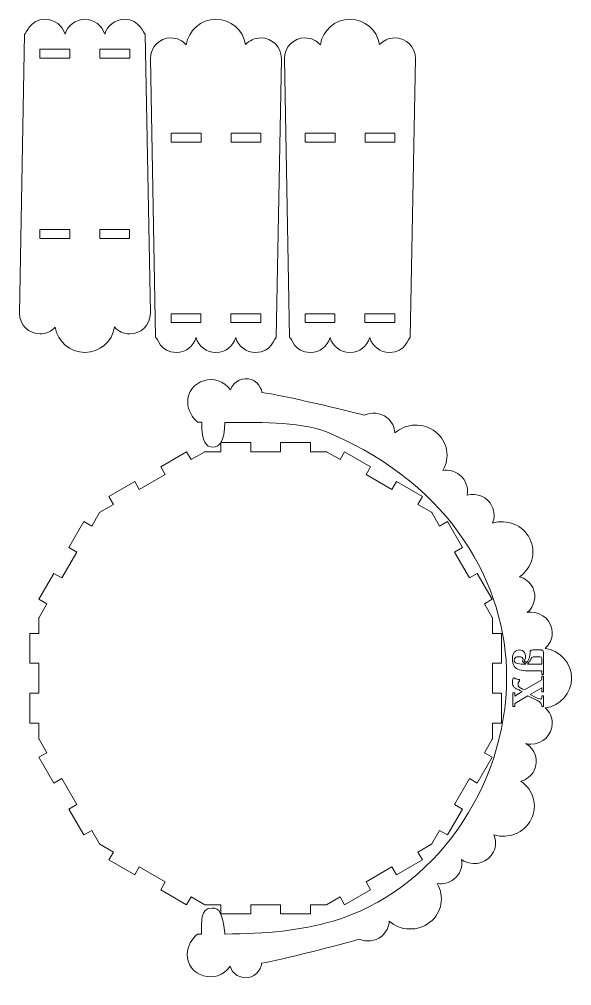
# Model space of a CAD drawing. Header units: centimetres. Extents: x -25.5 to 25.8, y -16.3 to 16.
# Drawn here: x 7.38 to 25.83, y -16.33 to 15.98 of the extents above; entities that cross this region are included whole.
import ezdxf

# ---------------------------------------------------------------- set-up
doc = ezdxf.new("R2010")
doc.units = ezdxf.units.CM
doc.header["$MEASUREMENT"] = 0
doc.layers.add('layer 1', color=7, linetype='Continuous')

msp = doc.modelspace()

# ---------------------------------------------------------------- linework, layer by layer
at = {"layer": 'layer 1', "color": 1, "lineweight": 20}
for points, knots in [([(7.55346, 15.4825), (7.61593, 15.4825), (7.70191, 15.98018), (8.24215, 15.98018), (8.24215, 15.98018), (8.5564, 15.98018), (8.82153, 15.76996), (8.90465, 15.4825), (8.90465, 15.4825), (8.90465, 15.4825), (8.90469, 15.4825), (8.90469, 15.4825), (8.90469, 15.4825), (8.98781, 15.76996), (9.25293, 15.98017), (9.56717, 15.98017), (9.56717, 15.98017), (9.88142, 15.98017), (10.14654, 15.76996), (10.22967, 15.4825), (10.22967, 15.4825), (10.22967, 15.4825), (10.22987, 15.4825), (10.22987, 15.4825), (10.22987, 15.4825), (10.313, 15.76996), (10.57811, 15.98017), (10.89235, 15.98017), (10.89235, 15.98017), (11.43469, 15.98017), (11.51542, 15.4825), (11.58295, 15.4825), (11.58295, 15.4825), (11.58295, 15.4825), (11.75672, 6.15258), (11.75672, 6.15258), (11.75672, 6.15258), (11.75672, 6.15258), (11.75629, 6.15258), (11.75629, 6.15258), (11.75629, 6.15258), (11.75629, 5.77173), (11.44946, 5.463), (11.07093, 5.463), (11.07093, 5.463), (10.86609, 5.463), (10.68229, 5.55345), (10.5567, 5.69678), (10.5567, 5.69678), (10.48629, 5.2134), (10.07015, 4.84215), (9.56725, 4.84215), (9.56725, 4.84215), (9.06739, 4.84215), (8.65321, 5.20891), (8.57908, 5.688), (8.57908, 5.688), (8.45297, 5.54975), (8.27137, 5.463), (8.06949, 5.463), (8.06949, 5.463), (7.68865, 5.463), (7.37992, 5.77173), (7.37992, 6.15258), (7.37992, 6.15258), (7.37992, 6.15258), (7.37778, 6.15258), (7.37778, 6.15258), (7.37778, 6.15258), (7.37778, 6.15258), (7.55346, 15.4825), (7.55346, 15.4825)], [0, 0, 0, 0, 0.05263158, 0.05263158, 0.05263158, 0.05263158, 0.10526316, 0.10526316, 0.10526316, 0.10526316, 0.15789474, 0.15789474, 0.15789474, 0.15789474, 0.21052632, 0.21052632, 0.21052632, 0.21052632, 0.26315789, 0.26315789, 0.26315789, 0.26315789, 0.31578947, 0.31578947, 0.31578947, 0.31578947, 0.36842105, 0.36842105, 0.36842105, 0.36842105, 0.42105263, 0.42105263, 0.42105263, 0.42105263, 0.47368421, 0.47368421, 0.47368421, 0.47368421, 0.52631579, 0.52631579, 0.52631579, 0.52631579, 0.57894737, 0.57894737, 0.57894737, 0.57894737, 0.63157895, 0.63157895, 0.63157895, 0.63157895, 0.68421053, 0.68421053, 0.68421053, 0.68421053, 0.73684211, 0.73684211, 0.73684211, 0.73684211, 0.78947368, 0.78947368, 0.78947368, 0.78947368, 0.84210526, 0.84210526, 0.84210526, 0.84210526, 0.89473684, 0.89473684, 0.89473684, 0.89473684, 1, 1, 1, 1]), ([(15.95998, 5.33983), (15.89751, 5.33983), (15.81153, 4.84215), (15.27129, 4.84215), (15.27129, 4.84215), (14.95704, 4.84215), (14.69191, 5.05237), (14.60879, 5.33983), (14.60879, 5.33983), (14.60879, 5.33983), (14.60875, 5.33983), (14.60875, 5.33983), (14.60875, 5.33983), (14.52563, 5.05237), (14.26051, 4.84216), (13.94627, 4.84216), (13.94627, 4.84216), (13.63202, 4.84216), (13.3669, 5.05237), (13.28377, 5.33983), (13.28377, 5.33983), (13.28377, 5.33983), (13.28357, 5.33983), (13.28357, 5.33983), (13.28357, 5.33983), (13.20044, 5.05237), (12.93533, 4.84216), (12.62109, 4.84216), (12.62109, 4.84216), (12.07875, 4.84216), (11.99802, 5.33983), (11.93049, 5.33983), (11.93049, 5.33983), (11.93049, 5.33983), (11.75672, 14.66975), (11.75672, 14.66975), (11.75672, 14.66975), (11.75672, 14.66975), (11.75715, 14.66975), (11.75715, 14.66975), (11.75715, 14.66975), (11.75715, 15.0506), (12.06398, 15.35933), (12.44251, 15.35933), (12.44251, 15.35933), (12.64735, 15.35933), (12.83115, 15.26888), (12.95674, 15.12555), (12.95674, 15.12555), (13.02715, 15.60893), (13.44329, 15.98018), (13.94619, 15.98018), (13.94619, 15.98018), (14.44605, 15.98018), (14.86023, 15.61342), (14.93436, 15.13433), (14.93436, 15.13433), (15.06047, 15.27258), (15.24207, 15.35933), (15.44395, 15.35933), (15.44395, 15.35933), (15.82479, 15.35933), (16.13352, 15.0506), (16.13352, 14.66975), (16.13352, 14.66975), (16.13352, 14.66975), (16.13566, 14.66975), (16.13566, 14.66975), (16.13566, 14.66975), (16.13566, 14.66975), (15.95998, 5.33983), (15.95998, 5.33983)], [0, 0, 0, 0, 0.05263158, 0.05263158, 0.05263158, 0.05263158, 0.10526316, 0.10526316, 0.10526316, 0.10526316, 0.15789474, 0.15789474, 0.15789474, 0.15789474, 0.21052632, 0.21052632, 0.21052632, 0.21052632, 0.26315789, 0.26315789, 0.26315789, 0.26315789, 0.31578947, 0.31578947, 0.31578947, 0.31578947, 0.36842105, 0.36842105, 0.36842105, 0.36842105, 0.42105263, 0.42105263, 0.42105263, 0.42105263, 0.47368421, 0.47368421, 0.47368421, 0.47368421, 0.52631579, 0.52631579, 0.52631579, 0.52631579, 0.57894737, 0.57894737, 0.57894737, 0.57894737, 0.63157895, 0.63157895, 0.63157895, 0.63157895, 0.68421053, 0.68421053, 0.68421053, 0.68421053, 0.73684211, 0.73684211, 0.73684211, 0.73684211, 0.78947368, 0.78947368, 0.78947368, 0.78947368, 0.84210526, 0.84210526, 0.84210526, 0.84210526, 0.89473684, 0.89473684, 0.89473684, 0.89473684, 1, 1, 1, 1]), ([(20.43892, 5.33983), (20.37645, 5.33983), (20.29047, 4.84215), (19.75023, 4.84215), (19.75023, 4.84215), (19.43598, 4.84215), (19.17085, 5.05237), (19.08773, 5.33983), (19.08773, 5.33983), (19.08773, 5.33983), (19.08769, 5.33983), (19.08769, 5.33983), (19.08769, 5.33983), (19.00457, 5.05237), (18.73945, 4.84216), (18.42521, 4.84216), (18.42521, 4.84216), (18.11096, 4.84216), (17.84584, 5.05237), (17.76271, 5.33983), (17.76271, 5.33983), (17.76271, 5.33983), (17.76251, 5.33983), (17.76251, 5.33983), (17.76251, 5.33983), (17.67938, 5.05237), (17.41427, 4.84216), (17.10003, 4.84216), (17.10003, 4.84216), (16.55769, 4.84216), (16.47696, 5.33983), (16.40943, 5.33983), (16.40943, 5.33983), (16.40943, 5.33983), (16.23566, 14.66975), (16.23566, 14.66975), (16.23566, 14.66975), (16.23566, 14.66975), (16.23609, 14.66975), (16.23609, 14.66975), (16.23609, 14.66975), (16.23609, 15.0506), (16.54292, 15.35933), (16.92145, 15.35933), (16.92145, 15.35933), (17.12629, 15.35933), (17.31009, 15.26888), (17.43568, 15.12555), (17.43568, 15.12555), (17.50609, 15.60893), (17.92223, 15.98018), (18.42513, 15.98018), (18.42513, 15.98018), (18.92499, 15.98018), (19.33917, 15.61342), (19.4133, 15.13433), (19.4133, 15.13433), (19.53941, 15.27258), (19.72101, 15.35933), (19.92289, 15.35933), (19.92289, 15.35933), (20.30373, 15.35933), (20.61246, 15.0506), (20.61246, 14.66975), (20.61246, 14.66975), (20.61246, 14.66975), (20.6146, 14.66975), (20.6146, 14.66975), (20.6146, 14.66975), (20.6146, 14.66975), (20.43892, 5.33983), (20.43892, 5.33983)], [0, 0, 0, 0, 0.05263158, 0.05263158, 0.05263158, 0.05263158, 0.10526316, 0.10526316, 0.10526316, 0.10526316, 0.15789474, 0.15789474, 0.15789474, 0.15789474, 0.21052632, 0.21052632, 0.21052632, 0.21052632, 0.26315789, 0.26315789, 0.26315789, 0.26315789, 0.31578947, 0.31578947, 0.31578947, 0.31578947, 0.36842105, 0.36842105, 0.36842105, 0.36842105, 0.42105263, 0.42105263, 0.42105263, 0.42105263, 0.47368421, 0.47368421, 0.47368421, 0.47368421, 0.52631579, 0.52631579, 0.52631579, 0.52631579, 0.57894737, 0.57894737, 0.57894737, 0.57894737, 0.63157895, 0.63157895, 0.63157895, 0.63157895, 0.68421053, 0.68421053, 0.68421053, 0.68421053, 0.73684211, 0.73684211, 0.73684211, 0.73684211, 0.78947368, 0.78947368, 0.78947368, 0.78947368, 0.84210526, 0.84210526, 0.84210526, 0.84210526, 0.89473684, 0.89473684, 0.89473684, 0.89473684, 1, 1, 1, 1]), ([(8.06768, 14.9825), (8.06768, 14.9825), (9.06768, 14.9825), (9.06768, 14.9825), (9.06768, 14.9825), (9.06768, 14.9825), (9.06768, 14.6825), (9.06768, 14.6825), (9.06768, 14.6825), (9.06768, 14.6825), (8.06768, 14.6825), (8.06768, 14.6825), (8.06768, 14.6825), (8.06768, 14.6825), (8.06768, 14.9825), (8.06768, 14.9825)], [0, 0, 0, 0, 0.2, 0.2, 0.2, 0.2, 0.4, 0.4, 0.4, 0.4, 0.6, 0.6, 0.6, 0.6, 1, 1, 1, 1]), ([(10.06768, 14.9825), (10.06768, 14.9825), (11.06768, 14.9825), (11.06768, 14.9825), (11.06768, 14.9825), (11.06768, 14.9825), (11.06768, 14.6825), (11.06768, 14.6825), (11.06768, 14.6825), (11.06768, 14.6825), (10.06768, 14.6825), (10.06768, 14.6825), (10.06768, 14.6825), (10.06768, 14.6825), (10.06768, 14.9825), (10.06768, 14.9825)], [0, 0, 0, 0, 0.2, 0.2, 0.2, 0.2, 0.4, 0.4, 0.4, 0.4, 0.6, 0.6, 0.6, 0.6, 1, 1, 1, 1]), ([(13.45027, 11.86975), (13.45027, 11.86975), (12.45027, 11.86975), (12.45027, 11.86975), (12.45027, 11.86975), (12.45027, 11.86975), (12.45027, 12.16975), (12.45027, 12.16975), (12.45027, 12.16975), (12.45027, 12.16975), (13.45027, 12.16975), (13.45027, 12.16975), (13.45027, 12.16975), (13.45027, 12.16975), (13.45027, 11.86975), (13.45027, 11.86975)], [0, 0, 0, 0, 0.2, 0.2, 0.2, 0.2, 0.4, 0.4, 0.4, 0.4, 0.6, 0.6, 0.6, 0.6, 1, 1, 1, 1]), ([(15.45027, 11.86975), (15.45027, 11.86975), (14.45027, 11.86975), (14.45027, 11.86975), (14.45027, 11.86975), (14.45027, 11.86975), (14.45027, 12.16975), (14.45027, 12.16975), (14.45027, 12.16975), (14.45027, 12.16975), (15.45027, 12.16975), (15.45027, 12.16975), (15.45027, 12.16975), (15.45027, 12.16975), (15.45027, 11.86975), (15.45027, 11.86975)], [0, 0, 0, 0, 0.2, 0.2, 0.2, 0.2, 0.4, 0.4, 0.4, 0.4, 0.6, 0.6, 0.6, 0.6, 1, 1, 1, 1]), ([(17.92921, 11.86975), (17.92921, 11.86975), (16.92921, 11.86975), (16.92921, 11.86975), (16.92921, 11.86975), (16.92921, 11.86975), (16.92921, 12.16975), (16.92921, 12.16975), (16.92921, 12.16975), (16.92921, 12.16975), (17.92921, 12.16975), (17.92921, 12.16975), (17.92921, 12.16975), (17.92921, 12.16975), (17.92921, 11.86975), (17.92921, 11.86975)], [0, 0, 0, 0, 0.2, 0.2, 0.2, 0.2, 0.4, 0.4, 0.4, 0.4, 0.6, 0.6, 0.6, 0.6, 1, 1, 1, 1]), ([(19.92921, 11.86975), (19.92921, 11.86975), (18.92921, 11.86975), (18.92921, 11.86975), (18.92921, 11.86975), (18.92921, 11.86975), (18.92921, 12.16975), (18.92921, 12.16975), (18.92921, 12.16975), (18.92921, 12.16975), (19.92921, 12.16975), (19.92921, 12.16975), (19.92921, 12.16975), (19.92921, 12.16975), (19.92921, 11.86975), (19.92921, 11.86975)], [0, 0, 0, 0, 0.2, 0.2, 0.2, 0.2, 0.4, 0.4, 0.4, 0.4, 0.6, 0.6, 0.6, 0.6, 1, 1, 1, 1]), ([(8.06317, 8.95258), (8.06317, 8.95258), (9.06317, 8.95258), (9.06317, 8.95258), (9.06317, 8.95258), (9.06317, 8.95258), (9.06317, 8.65258), (9.06317, 8.65258), (9.06317, 8.65258), (9.06317, 8.65258), (8.06317, 8.65258), (8.06317, 8.65258), (8.06317, 8.65258), (8.06317, 8.65258), (8.06317, 8.95258), (8.06317, 8.95258)], [0, 0, 0, 0, 0.2, 0.2, 0.2, 0.2, 0.4, 0.4, 0.4, 0.4, 0.6, 0.6, 0.6, 0.6, 1, 1, 1, 1]), ([(10.06317, 8.95258), (10.06317, 8.95258), (11.06317, 8.95258), (11.06317, 8.95258), (11.06317, 8.95258), (11.06317, 8.95258), (11.06317, 8.65258), (11.06317, 8.65258), (11.06317, 8.65258), (11.06317, 8.65258), (10.06317, 8.65258), (10.06317, 8.65258), (10.06317, 8.65258), (10.06317, 8.65258), (10.06317, 8.95258), (10.06317, 8.95258)], [0, 0, 0, 0, 0.2, 0.2, 0.2, 0.2, 0.4, 0.4, 0.4, 0.4, 0.6, 0.6, 0.6, 0.6, 1, 1, 1, 1]), ([(13.44576, 5.83983), (13.44576, 5.83983), (12.44576, 5.83983), (12.44576, 5.83983), (12.44576, 5.83983), (12.44576, 5.83983), (12.44576, 6.13983), (12.44576, 6.13983), (12.44576, 6.13983), (12.44576, 6.13983), (13.44576, 6.13983), (13.44576, 6.13983), (13.44576, 6.13983), (13.44576, 6.13983), (13.44576, 5.83983), (13.44576, 5.83983)], [0, 0, 0, 0, 0.2, 0.2, 0.2, 0.2, 0.4, 0.4, 0.4, 0.4, 0.6, 0.6, 0.6, 0.6, 1, 1, 1, 1]), ([(15.44576, 5.83983), (15.44576, 5.83983), (14.44576, 5.83983), (14.44576, 5.83983), (14.44576, 5.83983), (14.44576, 5.83983), (14.44576, 6.13983), (14.44576, 6.13983), (14.44576, 6.13983), (14.44576, 6.13983), (15.44576, 6.13983), (15.44576, 6.13983), (15.44576, 6.13983), (15.44576, 6.13983), (15.44576, 5.83983), (15.44576, 5.83983)], [0, 0, 0, 0, 0.2, 0.2, 0.2, 0.2, 0.4, 0.4, 0.4, 0.4, 0.6, 0.6, 0.6, 0.6, 1, 1, 1, 1]), ([(17.9247, 5.83983), (17.9247, 5.83983), (16.9247, 5.83983), (16.9247, 5.83983), (16.9247, 5.83983), (16.9247, 5.83983), (16.9247, 6.13983), (16.9247, 6.13983), (16.9247, 6.13983), (16.9247, 6.13983), (17.9247, 6.13983), (17.9247, 6.13983), (17.9247, 6.13983), (17.9247, 6.13983), (17.9247, 5.83983), (17.9247, 5.83983)], [0, 0, 0, 0, 0.2, 0.2, 0.2, 0.2, 0.4, 0.4, 0.4, 0.4, 0.6, 0.6, 0.6, 0.6, 1, 1, 1, 1]), ([(19.9247, 5.83983), (19.9247, 5.83983), (18.9247, 5.83983), (18.9247, 5.83983), (18.9247, 5.83983), (18.9247, 5.83983), (18.9247, 6.13983), (18.9247, 6.13983), (18.9247, 6.13983), (18.9247, 6.13983), (19.9247, 6.13983), (19.9247, 6.13983), (19.9247, 6.13983), (19.9247, 6.13983), (19.9247, 5.83983), (19.9247, 5.83983)], [0, 0, 0, 0, 0.2, 0.2, 0.2, 0.2, 0.4, 0.4, 0.4, 0.4, 0.6, 0.6, 0.6, 0.6, 1, 1, 1, 1]), ([(14.42843, 3.59026), (14.42843, 3.59026), (14.43731, 3.58988), (14.43731, 3.58988), (14.43731, 3.58988), (14.48173, 3.7274), (14.58009, 3.84689), (14.72008, 3.91351), (14.72008, 3.91351), (14.98957, 4.04177), (15.31118, 3.9255), (15.43839, 3.65383), (15.43839, 3.65383), (15.46113, 3.60527), (15.47608, 3.55503), (15.48383, 3.50453), (15.48383, 3.50453), (16.1316, 3.42512), (18.3767, 2.88767), (18.90867, 2.74921), (18.90867, 2.74921), (19.14963, 2.85881), (19.44353, 2.83383), (19.66285, 2.66113), (19.66285, 2.66113), (19.82832, 2.53084), (19.91737, 2.34319), (19.92465, 2.15121), (19.92465, 2.15121), (20.29911, 2.48446), (20.87917, 2.51011), (21.28542, 2.19024), (21.28542, 2.19024), (21.6892, 1.87229), (21.78282, 1.322), (21.52794, 0.90017), (21.52794, 0.90017), (21.72065, 0.92807), (21.92434, 0.88041), (22.08742, 0.752), (22.08742, 0.752), (22.30259, 0.58258), (22.39001, 0.31748), (22.33754, 0.07151), (22.33754, 0.07151), (22.66452, 0.15808), (23.01812, 0.01108), (23.17003, -0.29333), (23.17003, -0.29333), (23.26282, -0.47927), (23.26126, -0.68576), (23.18378, -0.86262), (23.18378, -0.86262), (23.66887, -0.71454), (24.20543, -0.92947), (24.43323, -1.38595), (24.43323, -1.38595), (24.65965, -1.83967), (24.5034, -2.37645), (24.08781, -2.65385), (24.08781, -2.65385), (24.27456, -2.70769), (24.43815, -2.83449), (24.52959, -3.01773), (24.52959, -3.01773), (24.67467, -3.30847), (24.59189, -3.64865), (24.34949, -3.84882), (24.34949, -3.84882), (24.38798, -3.84268), (24.42747, -3.83943), (24.46777, -3.83943), (24.46777, -3.83943), (24.86433, -3.83943), (25.18579, -4.14874), (25.18579, -4.53033), (25.18579, -4.53033), (25.18579, -4.73683), (25.09161, -4.92212), (24.94237, -5.04872), (24.94237, -5.04872), (25.44568, -5.1197), (25.83224, -5.53921), (25.83224, -6.04617), (25.83224, -6.04617), (25.83224, -6.55007), (25.45036, -6.9676), (24.95151, -7.04233), (24.95151, -7.04233), (25.09546, -7.16946), (25.18579, -7.35253), (25.18579, -7.55604), (25.18579, -7.55604), (25.18579, -7.93996), (24.86433, -8.25119), (24.46777, -8.25119), (24.46777, -8.25119), (24.41229, -8.25119), (24.3583, -8.24506), (24.30644, -8.23352), (24.30644, -8.23352), (24.61909, -8.41722), (24.74206, -8.80446), (24.57971, -9.12979), (24.57971, -9.12979), (24.48827, -9.31303), (24.32468, -9.43983), (24.13794, -9.49367), (24.13794, -9.49367), (24.55353, -9.77106), (24.70977, -10.30785), (24.48336, -10.76157), (24.48336, -10.76157), (24.25555, -11.21805), (23.71899, -11.43297), (23.2339, -11.2849), (23.2339, -11.2849), (23.31139, -11.46176), (23.31294, -11.66825), (23.22016, -11.85418), (23.22016, -11.85418), (23.0487, -12.19778), (22.62026, -12.3409), (22.2632, -12.17388), (22.2632, -12.17388), (22.2242, -12.15563), (22.18769, -12.13442), (22.15378, -12.1107), (22.15378, -12.1107), (22.1959, -12.34986), (22.10733, -12.60349), (21.89906, -12.76749), (21.89906, -12.76749), (21.73598, -12.8959), (21.53229, -12.94356), (21.33958, -12.91566), (21.33958, -12.91566), (21.59446, -13.33749), (21.50084, -13.88778), (21.09706, -14.20573), (21.09706, -14.20573), (20.69081, -14.5256), (20.11075, -14.49995), (19.73629, -14.16669), (19.73629, -14.16669), (19.72901, -14.35867), (19.63996, -14.54632), (19.47449, -14.67661), (19.47449, -14.67661), (19.26, -14.84551), (18.9742, -14.87312), (18.73632, -14.77175), (18.73632, -14.77175), (18.22534, -14.92202), (16.10932, -15.47648), (15.47433, -15.56977), (15.47433, -15.56977), (15.46857, -15.63078), (15.45244, -15.69183), (15.42499, -15.75044), (15.42499, -15.75044), (15.29778, -16.02211), (14.97617, -16.13838), (14.70668, -16.01012), (14.70668, -16.01012), (14.56382, -15.94214), (14.4643, -15.81909), (14.42124, -15.67801), (14.42124, -15.67801), (13.98652, -16.32609), (12.9605, -16.01748), (12.98912, -15.26775), (12.98912, -15.26775), (12.99892, -15.01112), (13.13319, -14.75515), (13.33421, -14.60058), (13.33421, -14.60058), (13.33421, -14.60058), (13.34777, -14.6002), (13.34777, -14.6002), (13.34777, -14.6002), (13.37852, -14.60153), (13.43831, -14.60204), (13.46905, -14.60309), (13.46905, -14.60309), (13.47743, -14.19126), (13.39986, -13.72958), (13.81873, -13.73004), (13.81873, -13.73004), (14.07132, -13.73031), (14.15653, -13.88439), (14.23988, -14.55427), (14.23988, -14.55427), (14.23988, -14.56964), (14.23983, -14.58479), (14.23975, -14.59976), (14.23975, -14.59976), (15.61989, -14.60137), (16.80479, -14.47289), (17.82629, -14.17718), (17.82629, -14.17718), (21.24771, -13.18672), (23.65476, -9.67068), (23.66013, -6.04188), (23.66013, -6.04188), (23.66481, -2.87439), (21.78865, 0.37909), (17.82269, 2.11388), (17.82269, 2.11388), (16.8585, 2.53564), (15.61508, 2.50752), (14.23984, 2.50597), (14.23984, 2.50597), (14.23797, 1.85853), (14.05992, 1.67832), (13.83988, 1.67832), (13.83988, 1.67832), (13.61984, 1.67832), (13.47125, 1.83206), (13.47032, 2.51084), (13.47032, 2.51084), (13.44225, 2.51), (13.38382, 2.50966), (13.35573, 2.5086), (13.35573, 2.5086), (13.35573, 2.5086), (13.34761, 2.50398), (13.34761, 2.50398), (13.34761, 2.50398), (13.14659, 2.65855), (13.01232, 2.91451), (13.00252, 3.17114), (13.00252, 3.17114), (12.97403, 3.91737), (13.99029, 4.22643), (14.42843, 3.59026)], [0, 0, 0, 0, 0.01666667, 0.01666667, 0.01666667, 0.01666667, 0.03333333, 0.03333333, 0.03333333, 0.03333333, 0.05, 0.05, 0.05, 0.05, 0.06666667, 0.06666667, 0.06666667, 0.06666667, 0.08333333, 0.08333333, 0.08333333, 0.08333333, 0.1, 0.1, 0.1, 0.1, 0.11666667, 0.11666667, 0.11666667, 0.11666667, 0.13333333, 0.13333333, 0.13333333, 0.13333333, 0.15, 0.15, 0.15, 0.15, 0.16666667, 0.16666667, 0.16666667, 0.16666667, 0.18333333, 0.18333333, 0.18333333, 0.18333333, 0.2, 0.2, 0.2, 0.2, 0.21666667, 0.21666667, 0.21666667, 0.21666667, 0.23333333, 0.23333333, 0.23333333, 0.23333333, 0.25, 0.25, 0.25, 0.25, 0.26666667, 0.26666667, 0.26666667, 0.26666667, 0.28333333, 0.28333333, 0.28333333, 0.28333333, 0.3, 0.3, 0.3, 0.3, 0.31666667, 0.31666667, 0.31666667, 0.31666667, 0.33333333, 0.33333333, 0.33333333, 0.33333333, 0.35, 0.35, 0.35, 0.35, 0.36666667, 0.36666667, 0.36666667, 0.36666667, 0.38333333, 0.38333333, 0.38333333, 0.38333333, 0.4, 0.4, 0.4, 0.4, 0.41666667, 0.41666667, 0.41666667, 0.41666667, 0.43333333, 0.43333333, 0.43333333, 0.43333333, 0.45, 0.45, 0.45, 0.45, 0.46666667, 0.46666667, 0.46666667, 0.46666667, 0.48333333, 0.48333333, 0.48333333, 0.48333333, 0.5, 0.5, 0.5, 0.5, 0.51666667, 0.51666667, 0.51666667, 0.51666667, 0.53333333, 0.53333333, 0.53333333, 0.53333333, 0.55, 0.55, 0.55, 0.55, 0.56666667, 0.56666667, 0.56666667, 0.56666667, 0.58333333, 0.58333333, 0.58333333, 0.58333333, 0.6, 0.6, 0.6, 0.6, 0.61666667, 0.61666667, 0.61666667, 0.61666667, 0.63333333, 0.63333333, 0.63333333, 0.63333333, 0.65, 0.65, 0.65, 0.65, 0.66666667, 0.66666667, 0.66666667, 0.66666667, 0.68333333, 0.68333333, 0.68333333, 0.68333333, 0.7, 0.7, 0.7, 0.7, 0.71666667, 0.71666667, 0.71666667, 0.71666667, 0.73333333, 0.73333333, 0.73333333, 0.73333333, 0.75, 0.75, 0.75, 0.75, 0.76666667, 0.76666667, 0.76666667, 0.76666667, 0.78333333, 0.78333333, 0.78333333, 0.78333333, 0.8, 0.8, 0.8, 0.8, 0.81666667, 0.81666667, 0.81666667, 0.81666667, 0.83333333, 0.83333333, 0.83333333, 0.83333333, 0.85, 0.85, 0.85, 0.85, 0.86666667, 0.86666667, 0.86666667, 0.86666667, 0.88333333, 0.88333333, 0.88333333, 0.88333333, 0.9, 0.9, 0.9, 0.9, 0.91666667, 0.91666667, 0.91666667, 0.91666667, 0.93333333, 0.93333333, 0.93333333, 0.93333333, 0.95, 0.95, 0.95, 0.95, 0.96666667, 0.96666667, 0.96666667, 0.96666667, 1, 1, 1, 1])]:
    msp.add_open_spline(points, degree=3, knots=knots, dxfattribs=at)
at = {"layer": 'layer 1', "color": 1, "lineweight": 18}
msp.add_open_spline([(8.03121, -4.02463), (8.03224, -4.02076), (8.03338, -4.01695), (8.03441, -4.01308), (8.03441, -4.01308), (8.03441, -4.01308), (8.03547, -4.01369), (8.03547, -4.01369), (8.03547, -4.01369), (8.03547, -4.01369), (8.29738, -3.56005), (8.29738, -3.56005), (8.29738, -3.56005), (8.29738, -3.56005), (8.03421, -3.40811), (8.03421, -3.40811), (8.03421, -3.40811), (8.03421, -3.40811), (8.53421, -2.54209), (8.53421, -2.54209), (8.53421, -2.54209), (8.53421, -2.54209), (8.79739, -2.69404), (8.79739, -2.69404), (8.79739, -2.69404), (8.79739, -2.69404), (9.2974, -1.82801), (9.2974, -1.82801), (9.2974, -1.82801), (9.2974, -1.82801), (9.03421, -1.67606), (9.03421, -1.67606), (9.03421, -1.67606), (9.03421, -1.67606), (9.53421, -0.81004), (9.53421, -0.81004), (9.53421, -0.81004), (9.53421, -0.81004), (9.79741, -0.962), (9.79741, -0.962), (9.79741, -0.962), (9.79741, -0.962), (10.05784, -0.51092), (10.05784, -0.51092), (10.05784, -0.51092), (10.06183, -0.50692), (10.06588, -0.50299), (10.06987, -0.49901), (10.06987, -0.49901), (10.06987, -0.49901), (10.52091, -0.23861), (10.52091, -0.23861), (10.52091, -0.23861), (10.52091, -0.23861), (10.3689, 0.02468), (10.3689, 0.02468), (10.3689, 0.02468), (10.3689, 0.02468), (11.23492, 0.52468), (11.23492, 0.52468), (11.23492, 0.52468), (11.23492, 0.52468), (11.38694, 0.26138), (11.38694, 0.26138), (11.38694, 0.26138), (11.38694, 0.26138), (12.25297, 0.76137), (12.25297, 0.76137), (12.25297, 0.76137), (12.25297, 0.76137), (12.10095, 1.02468), (12.10095, 1.02468), (12.10095, 1.02468), (12.10095, 1.02468), (12.96698, 1.52468), (12.96698, 1.52468), (12.96698, 1.52468), (12.96698, 1.52468), (13.119, 1.26137), (13.119, 1.26137), (13.119, 1.26137), (13.119, 1.26137), (13.57247, 1.52317), (13.57247, 1.52317), (13.57247, 1.52317), (13.57247, 1.52317), (13.57162, 1.52464), (13.57162, 1.52464), (13.57162, 1.52464), (13.57162, 1.52464), (13.58341, 1.52777), (13.58341, 1.52777), (13.58341, 1.52777), (13.58341, 1.52777), (13.58341, 1.5261), (13.58341, 1.5261), (13.58341, 1.5261), (13.58341, 1.5261), (14.1072, 1.5261), (14.1072, 1.5261), (14.1072, 1.5261), (14.1072, 1.5261), (14.1072, 1.83022), (14.1072, 1.83022), (14.1072, 1.83022), (14.1072, 1.83022), (15.1072, 1.83022), (15.1072, 1.83022), (15.1072, 1.83022), (15.1072, 1.83022), (15.1072, 1.5261), (15.1072, 1.5261), (15.1072, 1.5261), (15.1072, 1.5261), (16.1072, 1.5261), (16.1072, 1.5261), (16.1072, 1.5261), (16.1072, 1.5261), (16.1072, 1.83022), (16.1072, 1.83022), (16.1072, 1.83022), (16.1072, 1.83022), (17.1072, 1.83022), (17.1072, 1.83022), (17.1072, 1.83022), (17.1072, 1.83022), (17.1072, 1.5261), (17.1072, 1.5261), (17.1072, 1.5261), (17.1072, 1.5261), (17.6309, 1.5261), (17.6309, 1.5261), (17.6309, 1.5261), (17.6309, 1.5261), (17.6309, 1.52743), (17.6309, 1.52743), (17.6309, 1.52743), (17.6309, 1.52743), (17.64248, 1.52429), (17.64248, 1.52429), (17.64248, 1.52429), (17.64248, 1.52429), (17.64184, 1.52317), (17.64184, 1.52317), (17.64184, 1.52317), (17.64184, 1.52317), (18.09537, 1.26133), (18.09537, 1.26133), (18.09537, 1.26133), (18.09537, 1.26133), (18.24743, 1.52471), (18.24743, 1.52471), (18.24743, 1.52471), (18.24743, 1.52471), (19.11345, 1.02471), (19.11345, 1.02471), (19.11345, 1.02471), (19.11345, 1.02471), (18.9614, 0.76134), (18.9614, 0.76134), (18.9614, 0.76134), (18.9614, 0.76134), (19.82743, 0.26135), (19.82743, 0.26135), (19.82743, 0.26135), (19.82743, 0.26135), (19.97948, 0.52471), (19.97948, 0.52471), (19.97948, 0.52471), (19.97948, 0.52471), (20.8455, 0.02471), (20.8455, 0.02471), (20.8455, 0.02471), (20.8455, 0.02471), (20.69346, -0.23864), (20.69346, -0.23864), (20.69346, -0.23864), (20.69346, -0.23864), (21.14465, -0.49913), (21.14465, -0.49913), (21.14465, -0.49913), (21.14465, -0.49913), (21.15638, -0.5108), (21.15638, -0.5108), (21.15638, -0.5108), (21.15638, -0.5108), (21.41689, -0.96201), (21.41689, -0.96201), (21.41689, -0.96201), (21.41689, -0.96201), (21.68022, -0.80998), (21.68022, -0.80998), (21.68022, -0.80998), (21.68022, -0.80998), (22.18022, -1.676), (22.18022, -1.676), (22.18022, -1.676), (22.18022, -1.676), (21.9169, -1.82802), (21.9169, -1.82802), (21.9169, -1.82802), (21.9169, -1.82802), (22.41692, -2.69405), (22.41692, -2.69405), (22.41692, -2.69405), (22.41692, -2.69405), (22.68022, -2.54203), (22.68022, -2.54203), (22.68022, -2.54203), (22.68022, -2.54203), (23.18022, -3.40806), (23.18022, -3.40806), (23.18022, -3.40806), (23.18022, -3.40806), (22.91693, -3.56007), (22.91693, -3.56007), (22.91693, -3.56007), (22.91693, -3.56007), (23.17884, -4.01369), (23.17884, -4.01369), (23.17884, -4.01369), (23.17884, -4.01369), (23.18003, -4.01301), (23.18003, -4.01301), (23.18003, -4.01301), (23.18107, -4.0169), (23.1822, -4.02074), (23.18323, -4.02463), (23.18323, -4.02463), (23.18323, -4.02463), (23.18176, -4.02463), (23.18176, -4.02463), (23.18176, -4.02463), (23.18176, -4.02463), (23.18176, -4.54828), (23.18176, -4.54828), (23.18176, -4.54828), (23.18176, -4.54828), (23.48576, -4.54828), (23.48576, -4.54828), (23.48576, -4.54828), (23.48576, -4.54828), (23.48576, -5.54828), (23.48576, -5.54828), (23.48576, -5.54828), (23.48576, -5.54828), (23.18176, -5.54828), (23.18176, -5.54828), (23.18176, -5.54828), (23.18176, -5.54828), (23.18176, -6.54828), (23.18176, -6.54828), (23.18176, -6.54828), (23.18176, -6.54828), (23.48576, -6.54828), (23.48576, -6.54828), (23.48576, -6.54828), (23.48576, -6.54828), (23.48576, -7.54828), (23.48576, -7.54828), (23.48576, -7.54828), (23.48576, -7.54828), (23.18176, -7.54828), (23.18176, -7.54828), (23.18176, -7.54828), (23.18176, -7.54828), (23.18176, -8.07203), (23.18176, -8.07203), (23.18176, -8.07203), (23.18176, -8.07203), (23.18343, -8.07203), (23.18343, -8.07203), (23.18343, -8.07203), (23.18343, -8.07203), (23.18025, -8.08378), (23.18025, -8.08378), (23.18025, -8.08378), (23.18025, -8.08378), (23.17884, -8.08297), (23.17884, -8.08297), (23.17884, -8.08297), (23.17884, -8.08297), (22.91698, -8.53651), (22.91698, -8.53651), (22.91698, -8.53651), (22.91698, -8.53651), (23.18025, -8.68851), (23.18025, -8.68851), (23.18025, -8.68851), (23.18025, -8.68851), (22.68025, -9.55453), (22.68025, -9.55453), (22.68025, -9.55453), (22.68025, -9.55453), (22.41697, -9.40253), (22.41697, -9.40253), (22.41697, -9.40253), (22.41697, -9.40253), (21.91696, -10.26855), (21.91696, -10.26855), (21.91696, -10.26855), (21.91696, -10.26855), (22.18025, -10.42056), (22.18025, -10.42056), (22.18025, -10.42056), (22.18025, -10.42056), (21.68025, -11.28658), (21.68025, -11.28658), (21.68025, -11.28658), (21.68025, -11.28658), (21.41696, -11.13457), (21.41696, -11.13457), (21.41696, -11.13457), (21.41696, -11.13457), (21.15655, -11.5856), (21.15655, -11.5856), (21.15655, -11.5856), (21.15655, -11.5856), (21.1447, -11.59751), (21.1447, -11.59751), (21.1447, -11.59751), (21.1447, -11.59751), (20.69353, -11.85798), (20.69353, -11.85798), (20.69353, -11.85798), (20.69353, -11.85798), (20.84556, -12.1213), (20.84556, -12.1213), (20.84556, -12.1213), (20.84556, -12.1213), (19.97954, -12.6213), (19.97954, -12.6213), (19.97954, -12.6213), (19.97954, -12.6213), (19.82751, -12.35797), (19.82751, -12.35797), (19.82751, -12.35797), (19.82751, -12.35797), (18.96147, -12.85796), (18.96147, -12.85796), (18.96147, -12.85796), (18.96147, -12.85796), (19.11351, -13.1213), (19.11351, -13.1213), (19.11351, -13.1213), (19.11351, -13.1213), (18.24748, -13.6213), (18.24748, -13.6213), (18.24748, -13.6213), (18.24748, -13.6213), (18.09544, -13.35795), (18.09544, -13.35795), (18.09544, -13.35795), (18.09544, -13.35795), (17.64184, -13.61983), (17.64184, -13.61983), (17.64184, -13.61983), (17.64184, -13.61983), (17.64244, -13.62089), (17.64244, -13.62089), (17.64244, -13.62089), (17.63859, -13.62193), (17.63476, -13.62307), (17.6309, -13.62409), (17.6309, -13.62409), (17.6309, -13.62409), (17.6309, -13.62275), (17.6309, -13.62275), (17.6309, -13.62275), (17.6309, -13.62275), (17.10726, -13.62275), (17.10726, -13.62275), (17.10726, -13.62275), (17.10726, -13.62275), (17.10726, -13.92684), (17.10726, -13.92684), (17.10726, -13.92684), (17.10726, -13.92684), (16.10726, -13.92684), (16.10726, -13.92684), (16.10726, -13.92684), (16.10726, -13.92684), (16.10726, -13.62275), (16.10726, -13.62275), (16.10726, -13.62275), (16.10726, -13.62275), (15.10726, -13.62275), (15.10726, -13.62275), (15.10726, -13.62275), (15.10726, -13.62275), (15.10726, -13.92684), (15.10726, -13.92684), (15.10726, -13.92684), (15.10726, -13.92684), (14.10726, -13.92684), (14.10726, -13.92684), (14.10726, -13.92684), (14.10726, -13.92684), (14.10726, -13.62275), (14.10726, -13.62275), (14.10726, -13.62275), (14.10726, -13.62275), (13.58341, -13.62275), (13.58341, -13.62275), (13.58341, -13.62275), (13.58341, -13.62275), (13.58341, -13.62444), (13.58341, -13.62444), (13.58341, -13.62444), (13.58341, -13.62444), (13.57162, -13.62131), (13.57162, -13.62131), (13.57162, -13.62131), (13.57162, -13.62131), (13.57247, -13.61983), (13.57247, -13.61983), (13.57247, -13.61983), (13.57247, -13.61983), (13.11904, -13.35804), (13.11904, -13.35804), (13.11904, -13.35804), (13.11904, -13.35804), (12.96703, -13.62133), (12.96703, -13.62133), (12.96703, -13.62133), (12.96703, -13.62133), (12.10101, -13.12133), (12.10101, -13.12133), (12.10101, -13.12133), (12.10101, -13.12133), (12.25301, -12.85805), (12.25301, -12.85805), (12.25301, -12.85805), (12.25301, -12.85805), (11.38698, -12.35806), (11.38698, -12.35806), (11.38698, -12.35806), (11.38698, -12.35806), (11.23498, -12.62133), (11.23498, -12.62133), (11.23498, -12.62133), (11.23498, -12.62133), (10.36896, -12.12133), (10.36896, -12.12133), (10.36896, -12.12133), (10.36896, -12.12133), (10.52095, -11.85807), (10.52095, -11.85807), (10.52095, -11.85807), (10.52095, -11.85807), (10.06987, -11.59765), (10.06987, -11.59765), (10.06987, -11.59765), (10.06588, -11.59367), (10.06183, -11.58974), (10.05784, -11.58574), (10.05784, -11.58574), (10.05784, -11.58574), (9.79742, -11.13469), (9.79742, -11.13469), (9.79742, -11.13469), (9.79742, -11.13469), (9.53424, -11.28664), (9.53424, -11.28664), (9.53424, -11.28664), (9.53424, -11.28664), (9.03424, -10.42062), (9.03424, -10.42062), (9.03424, -10.42062), (9.03424, -10.42062), (9.29742, -10.26868), (9.29742, -10.26868), (9.29742, -10.26868), (9.29742, -10.26868), (8.79741, -9.40265), (8.79741, -9.40265), (8.79741, -9.40265), (8.79741, -9.40265), (8.53424, -9.55459), (8.53424, -9.55459), (8.53424, -9.55459), (8.53424, -9.55459), (8.03424, -8.68856), (8.03424, -8.68856), (8.03424, -8.68856), (8.03424, -8.68856), (8.2974, -8.53663), (8.2974, -8.53663), (8.2974, -8.53663), (8.2974, -8.53663), (8.03547, -8.08297), (8.03547, -8.08297), (8.03547, -8.08297), (8.03547, -8.08297), (8.03441, -8.08358), (8.03441, -8.08358), (8.03441, -8.08358), (8.03338, -8.07971), (8.03224, -8.07589), (8.03121, -8.07203), (8.03121, -8.07203), (8.03121, -8.07203), (8.03255, -8.07203), (8.03255, -8.07203), (8.03255, -8.07203), (8.03255, -8.07203), (8.03255, -7.54834), (8.03255, -7.54834), (8.03255, -7.54834), (8.03255, -7.54834), (7.7287, -7.54834), (7.7287, -7.54834), (7.7287, -7.54834), (7.7287, -7.54834), (7.7287, -6.54834), (7.7287, -6.54834), (7.7287, -6.54834), (7.7287, -6.54834), (8.03255, -6.54834), (8.03255, -6.54834), (8.03255, -6.54834), (8.03255, -6.54834), (8.03255, -5.54834), (8.03255, -5.54834), (8.03255, -5.54834), (8.03255, -5.54834), (7.7287, -5.54834), (7.7287, -5.54834), (7.7287, -5.54834), (7.7287, -5.54834), (7.7287, -4.54834), (7.7287, -4.54834), (7.7287, -4.54834), (7.7287, -4.54834), (8.03255, -4.54834), (8.03255, -4.54834), (8.03255, -4.54834), (8.03255, -4.54834), (8.03255, -4.02463), (8.03255, -4.02463), (8.03255, -4.02463), (8.03255, -4.02463), (8.03121, -4.02463), (8.03121, -4.02463)], degree=3, knots=[0, 0, 0, 0, 0.00729927, 0.00729927, 0.00729927, 0.00729927, 0.01459854, 0.01459854, 0.01459854, 0.01459854, 0.02189781, 0.02189781, 0.02189781, 0.02189781, 0.02919708, 0.02919708, 0.02919708, 0.02919708, 0.03649635, 0.03649635, 0.03649635, 0.03649635, 0.04379562, 0.04379562, 0.04379562, 0.04379562, 0.05109489, 0.05109489, 0.05109489, 0.05109489, 0.05839416, 0.05839416, 0.05839416, 0.05839416, 0.06569343, 0.06569343, 0.06569343, 0.06569343, 0.0729927, 0.0729927, 0.0729927, 0.0729927, 0.08029197, 0.08029197, 0.08029197, 0.08029197, 0.08759124, 0.08759124, 0.08759124, 0.08759124, 0.09489051, 0.09489051, 0.09489051, 0.09489051, 0.10218978, 0.10218978, 0.10218978, 0.10218978, 0.10948905, 0.10948905, 0.10948905, 0.10948905, 0.11678832, 0.11678832, 0.11678832, 0.11678832, 0.12408759, 0.12408759, 0.12408759, 0.12408759, 0.13138686, 0.13138686, 0.13138686, 0.13138686, 0.13868613, 0.13868613, 0.13868613, 0.13868613, 0.1459854, 0.1459854, 0.1459854, 0.1459854, 0.15328467, 0.15328467, 0.15328467, 0.15328467, 0.16058394, 0.16058394, 0.16058394, 0.16058394, 0.16788321, 0.16788321, 0.16788321, 0.16788321, 0.17518248, 0.17518248, 0.17518248, 0.17518248, 0.18248175, 0.18248175, 0.18248175, 0.18248175, 0.18978102, 0.18978102, 0.18978102, 0.18978102, 0.19708029, 0.19708029, 0.19708029, 0.19708029, 0.20437956, 0.20437956, 0.20437956, 0.20437956, 0.21167883, 0.21167883, 0.21167883, 0.21167883, 0.2189781, 0.2189781, 0.2189781, 0.2189781, 0.22627737, 0.22627737, 0.22627737, 0.22627737, 0.23357664, 0.23357664, 0.23357664, 0.23357664, 0.24087591, 0.24087591, 0.24087591, 0.24087591, 0.24817518, 0.24817518, 0.24817518, 0.24817518, 0.25547445, 0.25547445, 0.25547445, 0.25547445, 0.26277372, 0.26277372, 0.26277372, 0.26277372, 0.27007299, 0.27007299, 0.27007299, 0.27007299, 0.27737226, 0.27737226, 0.27737226, 0.27737226, 0.28467153, 0.28467153, 0.28467153, 0.28467153, 0.2919708, 0.2919708, 0.2919708, 0.2919708, 0.29927007, 0.29927007, 0.29927007, 0.29927007, 0.30656934, 0.30656934, 0.30656934, 0.30656934, 0.31386861, 0.31386861, 0.31386861, 0.31386861, 0.32116788, 0.32116788, 0.32116788, 0.32116788, 0.32846715, 0.32846715, 0.32846715, 0.32846715, 0.33576642, 0.33576642, 0.33576642, 0.33576642, 0.34306569, 0.34306569, 0.34306569, 0.34306569, 0.35036496, 0.35036496, 0.35036496, 0.35036496, 0.35766423, 0.35766423, 0.35766423, 0.35766423, 0.3649635, 0.3649635, 0.3649635, 0.3649635, 0.37226277, 0.37226277, 0.37226277, 0.37226277, 0.37956204, 0.37956204, 0.37956204, 0.37956204, 0.38686131, 0.38686131, 0.38686131, 0.38686131, 0.39416058, 0.39416058, 0.39416058, 0.39416058, 0.40145985, 0.40145985, 0.40145985, 0.40145985, 0.40875912, 0.40875912, 0.40875912, 0.40875912, 0.41605839, 0.41605839, 0.41605839, 0.41605839, 0.42335766, 0.42335766, 0.42335766, 0.42335766, 0.43065693, 0.43065693, 0.43065693, 0.43065693, 0.4379562, 0.4379562, 0.4379562, 0.4379562, 0.44525547, 0.44525547, 0.44525547, 0.44525547, 0.45255474, 0.45255474, 0.45255474, 0.45255474, 0.45985401, 0.45985401, 0.45985401, 0.45985401, 0.46715328, 0.46715328, 0.46715328, 0.46715328, 0.47445255, 0.47445255, 0.47445255, 0.47445255, 0.48175182, 0.48175182, 0.48175182, 0.48175182, 0.48905109, 0.48905109, 0.48905109, 0.48905109, 0.49635036, 0.49635036, 0.49635036, 0.49635036, 0.50364964, 0.50364964, 0.50364964, 0.50364964, 0.51094891, 0.51094891, 0.51094891, 0.51094891, 0.51824818, 0.51824818, 0.51824818, 0.51824818, 0.52554745, 0.52554745, 0.52554745, 0.52554745, 0.53284672, 0.53284672, 0.53284672, 0.53284672, 0.54014599, 0.54014599, 0.54014599, 0.54014599, 0.54744526, 0.54744526, 0.54744526, 0.54744526, 0.55474453, 0.55474453, 0.55474453, 0.55474453, 0.5620438, 0.5620438, 0.5620438, 0.5620438, 0.56934307, 0.56934307, 0.56934307, 0.56934307, 0.57664234, 0.57664234, 0.57664234, 0.57664234, 0.58394161, 0.58394161, 0.58394161, 0.58394161, 0.59124088, 0.59124088, 0.59124088, 0.59124088, 0.59854015, 0.59854015, 0.59854015, 0.59854015, 0.60583942, 0.60583942, 0.60583942, 0.60583942, 0.61313869, 0.61313869, 0.61313869, 0.61313869, 0.62043796, 0.62043796, 0.62043796, 0.62043796, 0.62773723, 0.62773723, 0.62773723, 0.62773723, 0.6350365, 0.6350365, 0.6350365, 0.6350365, 0.64233577, 0.64233577, 0.64233577, 0.64233577, 0.64963504, 0.64963504, 0.64963504, 0.64963504, 0.65693431, 0.65693431, 0.65693431, 0.65693431, 0.66423358, 0.66423358, 0.66423358, 0.66423358, 0.67153285, 0.67153285, 0.67153285, 0.67153285, 0.67883212, 0.67883212, 0.67883212, 0.67883212, 0.68613139, 0.68613139, 0.68613139, 0.68613139, 0.69343066, 0.69343066, 0.69343066, 0.69343066, 0.70072993, 0.70072993, 0.70072993, 0.70072993, 0.7080292, 0.7080292, 0.7080292, 0.7080292, 0.71532847, 0.71532847, 0.71532847, 0.71532847, 0.72262774, 0.72262774, 0.72262774, 0.72262774, 0.72992701, 0.72992701, 0.72992701, 0.72992701, 0.73722628, 0.73722628, 0.73722628, 0.73722628, 0.74452555, 0.74452555, 0.74452555, 0.74452555, 0.75182482, 0.75182482, 0.75182482, 0.75182482, 0.75912409, 0.75912409, 0.75912409, 0.75912409, 0.76642336, 0.76642336, 0.76642336, 0.76642336, 0.77372263, 0.77372263, 0.77372263, 0.77372263, 0.7810219, 0.7810219, 0.7810219, 0.7810219, 0.78832117, 0.78832117, 0.78832117, 0.78832117, 0.79562044, 0.79562044, 0.79562044, 0.79562044, 0.80291971, 0.80291971, 0.80291971, 0.80291971, 0.81021898, 0.81021898, 0.81021898, 0.81021898, 0.81751825, 0.81751825, 0.81751825, 0.81751825, 0.82481752, 0.82481752, 0.82481752, 0.82481752, 0.83211679, 0.83211679, 0.83211679, 0.83211679, 0.83941606, 0.83941606, 0.83941606, 0.83941606, 0.84671533, 0.84671533, 0.84671533, 0.84671533, 0.8540146, 0.8540146, 0.8540146, 0.8540146, 0.86131387, 0.86131387, 0.86131387, 0.86131387, 0.86861314, 0.86861314, 0.86861314, 0.86861314, 0.87591241, 0.87591241, 0.87591241, 0.87591241, 0.88321168, 0.88321168, 0.88321168, 0.88321168, 0.89051095, 0.89051095, 0.89051095, 0.89051095, 0.89781022, 0.89781022, 0.89781022, 0.89781022, 0.90510949, 0.90510949, 0.90510949, 0.90510949, 0.91240876, 0.91240876, 0.91240876, 0.91240876, 0.91970803, 0.91970803, 0.91970803, 0.91970803, 0.9270073, 0.9270073, 0.9270073, 0.9270073, 0.93430657, 0.93430657, 0.93430657, 0.93430657, 0.94160584, 0.94160584, 0.94160584, 0.94160584, 0.94890511, 0.94890511, 0.94890511, 0.94890511, 0.95620438, 0.95620438, 0.95620438, 0.95620438, 0.96350365, 0.96350365, 0.96350365, 0.96350365, 0.97080292, 0.97080292, 0.97080292, 0.97080292, 0.97810219, 0.97810219, 0.97810219, 0.97810219, 0.98540146, 0.98540146, 0.98540146, 0.98540146, 1, 1, 1, 1], dxfattribs=at)
at = {"layer": 'layer 1', "color": 250, "lineweight": 9}
for points, knots in [([(24.83217, -5.79986), (24.83217, -5.79986), (24.36912, -5.79986), (24.36912, -5.79986), (24.36912, -5.79986), (24.25293, -5.79986), (24.15769, -5.78914), (24.08292, -5.76746), (24.08292, -5.76746), (24.00838, -5.74602), (23.9509, -5.70656), (23.91046, -5.64932), (23.91046, -5.64932), (23.87027, -5.59184), (23.85005, -5.51097), (23.85005, -5.40696), (23.85005, -5.40696), (23.85005, -5.35922), (23.85639, -5.31659), (23.86905, -5.27859), (23.86905, -5.27859), (23.88148, -5.24084), (23.89901, -5.20869), (23.92118, -5.18262), (23.92118, -5.18262), (23.94334, -5.15632), (23.96868, -5.13634), (23.99693, -5.12295), (23.99693, -5.12295), (24.02543, -5.10955), (24.0549, -5.10273), (24.0856, -5.10273), (24.0856, -5.10273), (24.15769, -5.10273), (24.21055, -5.12563), (24.24343, -5.17118), (24.24343, -5.17118), (24.27656, -5.21673), (24.29313, -5.27007), (24.29313, -5.33096), (24.29313, -5.33096), (24.29313, -5.37286), (24.27754, -5.41719), (24.24611, -5.46372), (24.24611, -5.46372), (24.24611, -5.46372), (24.32674, -5.52802), (24.32674, -5.52802), (24.32674, -5.52802), (24.35426, -5.49368), (24.37643, -5.46055), (24.39275, -5.4284), (24.39275, -5.4284), (24.40931, -5.39624), (24.42149, -5.36312), (24.42904, -5.32926), (24.42904, -5.32926), (24.43659, -5.2954), (24.44049, -5.25886), (24.44049, -5.2194), (24.44049, -5.2194), (24.44049, -5.2194), (24.44049, -5.20625), (24.44049, -5.20625), (24.44049, -5.20625), (24.44049, -5.1758), (24.4439, -5.15315), (24.45097, -5.13829), (24.45097, -5.13829), (24.45803, -5.12343), (24.4685, -5.11369), (24.48263, -5.10931), (24.48263, -5.10931), (24.497, -5.10492), (24.51698, -5.10273), (24.54279, -5.10273), (24.54279, -5.10273), (24.54279, -5.10273), (24.77517, -5.10273), (24.77517, -5.10273), (24.77517, -5.10273), (24.78029, -5.10273), (24.78589, -5.10297), (24.79149, -5.10346), (24.79149, -5.10346), (24.79734, -5.10395), (24.80489, -5.10419), (24.81463, -5.10419), (24.81463, -5.10419), (24.8346, -5.10468), (24.84971, -5.10663), (24.85994, -5.11028), (24.85994, -5.11028), (24.87017, -5.11369), (24.87845, -5.12343), (24.88454, -5.13902), (24.88454, -5.13902), (24.89063, -5.15486), (24.89355, -5.18068), (24.89355, -5.21648), (24.89355, -5.21648), (24.89355, -5.21648), (24.89355, -5.92116), (24.89355, -5.92116), (24.89355, -5.92116), (24.89355, -5.92116), (24.83217, -5.92116), (24.83217, -5.92116), (24.83217, -5.92116), (24.83217, -5.92116), (24.83217, -5.79986), (24.83217, -5.79986)], [0, 0, 0, 0, 0.03448276, 0.03448276, 0.03448276, 0.03448276, 0.06896552, 0.06896552, 0.06896552, 0.06896552, 0.10344828, 0.10344828, 0.10344828, 0.10344828, 0.13793103, 0.13793103, 0.13793103, 0.13793103, 0.17241379, 0.17241379, 0.17241379, 0.17241379, 0.20689655, 0.20689655, 0.20689655, 0.20689655, 0.24137931, 0.24137931, 0.24137931, 0.24137931, 0.27586207, 0.27586207, 0.27586207, 0.27586207, 0.31034483, 0.31034483, 0.31034483, 0.31034483, 0.34482759, 0.34482759, 0.34482759, 0.34482759, 0.37931034, 0.37931034, 0.37931034, 0.37931034, 0.4137931, 0.4137931, 0.4137931, 0.4137931, 0.44827586, 0.44827586, 0.44827586, 0.44827586, 0.48275862, 0.48275862, 0.48275862, 0.48275862, 0.51724138, 0.51724138, 0.51724138, 0.51724138, 0.55172414, 0.55172414, 0.55172414, 0.55172414, 0.5862069, 0.5862069, 0.5862069, 0.5862069, 0.62068966, 0.62068966, 0.62068966, 0.62068966, 0.65517241, 0.65517241, 0.65517241, 0.65517241, 0.68965517, 0.68965517, 0.68965517, 0.68965517, 0.72413793, 0.72413793, 0.72413793, 0.72413793, 0.75862069, 0.75862069, 0.75862069, 0.75862069, 0.79310345, 0.79310345, 0.79310345, 0.79310345, 0.82758621, 0.82758621, 0.82758621, 0.82758621, 0.86206897, 0.86206897, 0.86206897, 0.86206897, 0.89655172, 0.89655172, 0.89655172, 0.89655172, 0.93103448, 0.93103448, 0.93103448, 0.93103448, 1, 1, 1, 1]), ([(24.30311, -5.57333), (24.30311, -5.57333), (24.18766, -5.4888), (24.18766, -5.4888), (24.18766, -5.4888), (24.20422, -5.45884), (24.2125, -5.43619), (24.2125, -5.42133), (24.2125, -5.42133), (24.2125, -5.40063), (24.20105, -5.38017), (24.17816, -5.35971), (24.17816, -5.35971), (24.15502, -5.33949), (24.11653, -5.32926), (24.06197, -5.32926), (24.06197, -5.32926), (24.01033, -5.32926), (23.97233, -5.34022), (23.94797, -5.36214), (23.94797, -5.36214), (23.92361, -5.38406), (23.91144, -5.41159), (23.91144, -5.44496), (23.91144, -5.44496), (23.91144, -5.4966), (23.93799, -5.5307), (23.99133, -5.54751), (23.99133, -5.54751), (24.04467, -5.56456), (24.11556, -5.57357), (24.20398, -5.57503), (24.20398, -5.57503), (24.21688, -5.57503), (24.23296, -5.57479), (24.2522, -5.5743), (24.2522, -5.5743), (24.27145, -5.57357), (24.2885, -5.57333), (24.30311, -5.57333)], [0, 0, 0, 0, 0.09090909, 0.09090909, 0.09090909, 0.09090909, 0.18181818, 0.18181818, 0.18181818, 0.18181818, 0.27272727, 0.27272727, 0.27272727, 0.27272727, 0.36363636, 0.36363636, 0.36363636, 0.36363636, 0.45454545, 0.45454545, 0.45454545, 0.45454545, 0.54545455, 0.54545455, 0.54545455, 0.54545455, 0.63636364, 0.63636364, 0.63636364, 0.63636364, 0.72727273, 0.72727273, 0.72727273, 0.72727273, 0.81818182, 0.81818182, 0.81818182, 0.81818182, 1, 1, 1, 1]), ([(24.83217, -5.57333), (24.83217, -5.57333), (24.83217, -5.39381), (24.83217, -5.39381), (24.83217, -5.39381), (24.83217, -5.36945), (24.82608, -5.35264), (24.81366, -5.34339), (24.81366, -5.34339), (24.80123, -5.33389), (24.77493, -5.32926), (24.73449, -5.32926), (24.73449, -5.32926), (24.73449, -5.32926), (24.56935, -5.32926), (24.56935, -5.32926), (24.56935, -5.32926), (24.54742, -5.32926), (24.53135, -5.33267), (24.52136, -5.33925), (24.52136, -5.33925), (24.51137, -5.34582), (24.49871, -5.3636), (24.48287, -5.39235), (24.48287, -5.39235), (24.45486, -5.4435), (24.43318, -5.48052), (24.41759, -5.50366), (24.41759, -5.50366), (24.40225, -5.52656), (24.38106, -5.5497), (24.35451, -5.57333), (24.35451, -5.57333), (24.35451, -5.57333), (24.83217, -5.57333), (24.83217, -5.57333)], [0, 0, 0, 0, 0.1, 0.1, 0.1, 0.1, 0.2, 0.2, 0.2, 0.2, 0.3, 0.3, 0.3, 0.3, 0.4, 0.4, 0.4, 0.4, 0.5, 0.5, 0.5, 0.5, 0.6, 0.6, 0.6, 0.6, 0.7, 0.7, 0.7, 0.7, 0.8, 0.8, 0.8, 0.8, 1, 1, 1, 1]), ([(23.93214, -6.64338), (23.93214, -6.64338), (24.18035, -6.48992), (24.18035, -6.48992), (24.18035, -6.48992), (24.16305, -6.48359), (24.13675, -6.47165), (24.10143, -6.4546), (24.10143, -6.4546), (24.08243, -6.4451), (24.06392, -6.43682), (24.04565, -6.43), (24.04565, -6.43), (23.99815, -6.40832), (23.96113, -6.38811), (23.93409, -6.36911), (23.93409, -6.36911), (23.90729, -6.35011), (23.88659, -6.32551), (23.87198, -6.2953), (23.87198, -6.2953), (23.85736, -6.26485), (23.85005, -6.22491), (23.85005, -6.17546), (23.85005, -6.17546), (23.85005, -6.14964), (23.85492, -6.11919), (23.86491, -6.08436), (23.86491, -6.08436), (23.87465, -6.04953), (23.88489, -6.03199), (23.89536, -6.03199), (23.89536, -6.03199), (23.90242, -6.03199), (23.91265, -6.03589), (23.92605, -6.04393), (23.92605, -6.04393), (23.93238, -6.04661), (23.94164, -6.05099), (23.95382, -6.05708), (23.95382, -6.05708), (23.96283, -6.06147), (23.97063, -6.06536), (23.9772, -6.06877), (23.9772, -6.06877), (24.00716, -6.08046), (24.0286, -6.08631), (24.04151, -6.08631), (24.04151, -6.08631), (24.04151, -6.08631), (24.0532, -6.08631), (24.0532, -6.08631), (24.0532, -6.08631), (24.06684, -6.08631), (24.07902, -6.08777), (24.08974, -6.09045), (24.08974, -6.09045), (24.08974, -6.09045), (24.08974, -6.13308), (24.08974, -6.13308), (24.08974, -6.13308), (24.06928, -6.16109), (24.05588, -6.18277), (24.04955, -6.19787), (24.04955, -6.19787), (24.04321, -6.21322), (24.04005, -6.231), (24.04005, -6.25146), (24.04005, -6.25146), (24.04005, -6.28775), (24.04906, -6.31454), (24.06733, -6.33184), (24.06733, -6.33184), (24.0856, -6.34889), (24.11872, -6.36984), (24.16719, -6.39468), (24.16719, -6.39468), (24.17328, -6.39736), (24.17937, -6.40028), (24.18522, -6.40345), (24.18522, -6.40345), (24.19131, -6.40662), (24.19789, -6.41003), (24.20519, -6.41393), (24.20519, -6.41393), (24.23004, -6.42659), (24.24782, -6.43536), (24.25902, -6.43999), (24.25902, -6.43999), (24.25902, -6.43999), (24.83217, -6.10653), (24.83217, -6.10653), (24.83217, -6.10653), (24.83217, -6.10653), (24.83217, -5.98255), (24.83217, -5.98255), (24.83217, -5.98255), (24.83217, -5.98255), (24.89355, -5.98255), (24.89355, -5.98255), (24.89355, -5.98255), (24.89355, -5.98255), (24.89355, -6.50429), (24.89355, -6.50429), (24.89355, -6.50429), (24.89355, -6.50429), (24.83217, -6.50429), (24.83217, -6.50429), (24.83217, -6.50429), (24.83217, -6.50429), (24.83217, -6.36521), (24.83217, -6.36521), (24.83217, -6.36521), (24.83217, -6.36521), (24.44634, -6.59198), (24.44634, -6.59198), (24.44634, -6.59198), (24.44634, -6.59198), (24.60856, -6.67675), (24.60856, -6.67675), (24.60856, -6.67675), (24.63584, -6.69136), (24.67019, -6.70598), (24.7116, -6.72059), (24.7116, -6.72059), (24.753, -6.73521), (24.78199, -6.74251), (24.79855, -6.74251), (24.79855, -6.74251), (24.82194, -6.74251), (24.83363, -6.72059), (24.83363, -6.67699), (24.83363, -6.67699), (24.83363, -6.66018), (24.83314, -6.64752), (24.83217, -6.63875), (24.83217, -6.63875), (24.83217, -6.63875), (24.89355, -6.63875), (24.89355, -6.63875), (24.89355, -6.63875), (24.89355, -6.63875), (24.89355, -6.99389), (24.89355, -6.99389), (24.89355, -6.99389), (24.89355, -6.99389), (24.83217, -6.99389), (24.83217, -6.99389), (24.83217, -6.99389), (24.83217, -6.9498), (24.82291, -6.91375), (24.80416, -6.88574), (24.80416, -6.88574), (24.7854, -6.85748), (24.76056, -6.8341), (24.72938, -6.81535), (24.72938, -6.81535), (24.6982, -6.79683), (24.65314, -6.77394), (24.5937, -6.7469), (24.5937, -6.7469), (24.57251, -6.7374), (24.55765, -6.73082), (24.54986, -6.72644), (24.54986, -6.72644), (24.54986, -6.72644), (24.36912, -6.63875), (24.36912, -6.63875), (24.36912, -6.63875), (24.36912, -6.63875), (23.93214, -6.89451), (23.93214, -6.89451), (23.93214, -6.89451), (23.93214, -6.89451), (23.93214, -6.99072), (23.93214, -6.99072), (23.93214, -6.99072), (23.93214, -6.99072), (23.87198, -6.99072), (23.87198, -6.99072), (23.87198, -6.99072), (23.87198, -6.99072), (23.87198, -6.53523), (23.87198, -6.53523), (23.87198, -6.53523), (23.87198, -6.53523), (23.93214, -6.53523), (23.93214, -6.53523), (23.93214, -6.53523), (23.93214, -6.53523), (23.93214, -6.64338), (23.93214, -6.64338)], [0, 0, 0, 0, 0.02040816, 0.02040816, 0.02040816, 0.02040816, 0.04081633, 0.04081633, 0.04081633, 0.04081633, 0.06122449, 0.06122449, 0.06122449, 0.06122449, 0.08163265, 0.08163265, 0.08163265, 0.08163265, 0.10204082, 0.10204082, 0.10204082, 0.10204082, 0.12244898, 0.12244898, 0.12244898, 0.12244898, 0.14285714, 0.14285714, 0.14285714, 0.14285714, 0.16326531, 0.16326531, 0.16326531, 0.16326531, 0.18367347, 0.18367347, 0.18367347, 0.18367347, 0.20408163, 0.20408163, 0.20408163, 0.20408163, 0.2244898, 0.2244898, 0.2244898, 0.2244898, 0.24489796, 0.24489796, 0.24489796, 0.24489796, 0.26530612, 0.26530612, 0.26530612, 0.26530612, 0.28571429, 0.28571429, 0.28571429, 0.28571429, 0.30612245, 0.30612245, 0.30612245, 0.30612245, 0.32653061, 0.32653061, 0.32653061, 0.32653061, 0.34693878, 0.34693878, 0.34693878, 0.34693878, 0.36734694, 0.36734694, 0.36734694, 0.36734694, 0.3877551, 0.3877551, 0.3877551, 0.3877551, 0.40816327, 0.40816327, 0.40816327, 0.40816327, 0.42857143, 0.42857143, 0.42857143, 0.42857143, 0.44897959, 0.44897959, 0.44897959, 0.44897959, 0.46938776, 0.46938776, 0.46938776, 0.46938776, 0.48979592, 0.48979592, 0.48979592, 0.48979592, 0.51020408, 0.51020408, 0.51020408, 0.51020408, 0.53061224, 0.53061224, 0.53061224, 0.53061224, 0.55102041, 0.55102041, 0.55102041, 0.55102041, 0.57142857, 0.57142857, 0.57142857, 0.57142857, 0.59183673, 0.59183673, 0.59183673, 0.59183673, 0.6122449, 0.6122449, 0.6122449, 0.6122449, 0.63265306, 0.63265306, 0.63265306, 0.63265306, 0.65306122, 0.65306122, 0.65306122, 0.65306122, 0.67346939, 0.67346939, 0.67346939, 0.67346939, 0.69387755, 0.69387755, 0.69387755, 0.69387755, 0.71428571, 0.71428571, 0.71428571, 0.71428571, 0.73469388, 0.73469388, 0.73469388, 0.73469388, 0.75510204, 0.75510204, 0.75510204, 0.75510204, 0.7755102, 0.7755102, 0.7755102, 0.7755102, 0.79591837, 0.79591837, 0.79591837, 0.79591837, 0.81632653, 0.81632653, 0.81632653, 0.81632653, 0.83673469, 0.83673469, 0.83673469, 0.83673469, 0.85714286, 0.85714286, 0.85714286, 0.85714286, 0.87755102, 0.87755102, 0.87755102, 0.87755102, 0.89795918, 0.89795918, 0.89795918, 0.89795918, 0.91836735, 0.91836735, 0.91836735, 0.91836735, 0.93877551, 0.93877551, 0.93877551, 0.93877551, 0.95918367, 0.95918367, 0.95918367, 0.95918367, 1, 1, 1, 1])]:
    msp.add_open_spline(points, degree=3, knots=knots, dxfattribs=at)

doc.saveas('drawing.dxf')
